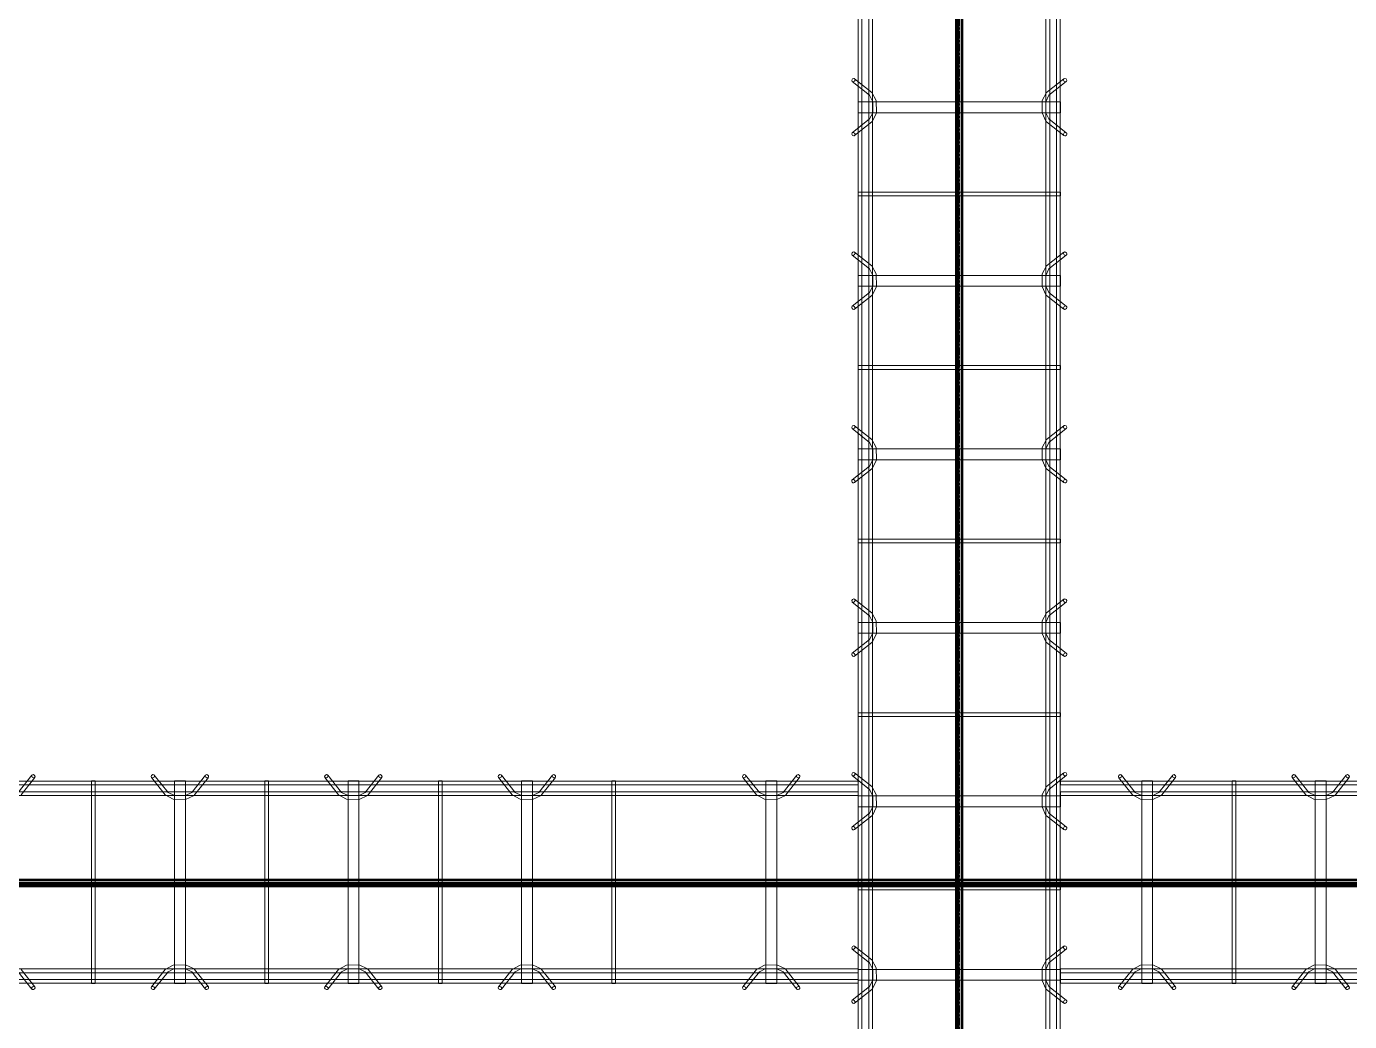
# Model space of a CAD drawing. Header units: inches. Extents: x -19229 to -222, y -6301 to 12387.
# Drawn here: x -2891.8 to -2800.3, y 9957.5 to 10026.3 of the extents above; entities that cross this region are included whole.
import ezdxf

# ---------------------------------------------------------------- set-up
doc = ezdxf.new("R2010")
doc.units = ezdxf.units.IN
doc.header["$MEASUREMENT"] = 0
doc.linetypes.add('Grid Line 1_2_', pattern=[0.8749999999999999, 0.4999999999999999, -0.125, 0.125, -0.125])
for name, color, linetype, lineweight in [('A-GENM', 13, 'Continuous', 9), ('S-BEAM', 12, 'Continuous', 9), ('S-GRID', 1, 'Continuous', 9)]:
    doc.layers.add(name, color=color, linetype=linetype, lineweight=lineweight)

# ---------------------------------------------------------------- blocks, each defined once
blk = doc.blocks.new('Dowel bar assembly - Dowel bar assembly-673744-SLAB ON GROUND JOINTS')
at = {"layer": 'S-BEAM'}
for p, q in [((245.2834581683238, 1.97939876462428), (2.447207204676197e-13, 1.979398764623488)), ((124.0238308313518, 2.232128414692044), (124.9734140118058, 1.032831218053898)), ((125.1750143772294, 1.192454968293835), (124.2254311967754, 2.39175216493198)), ((125.6250000000001, 1.989808066078422), (125.6250000000001, -12.01019193392155)), ((126.3750000000002, 1.989808066078422), (125.6250000000001, 1.989808066078422)), ((125.6250000000001, 1.989808066078422), (126.3750000000002, 1.989808066078422)), ((126.3750000000002, -12.01019193392155), (126.3750000000002, 1.989808066078422)), ((127.7607539373329, 2.391752164932002), (126.811170756879, 1.192454968293836)), ((127.0127711223026, 1.032831218053902), (127.9623543027565, 2.232128414692068)), ((131.8710937500002, 1.989808066077859), (131.8710937500001, -12.0101919339221)), ((132.1289062500003, 1.989808066077859), (131.8710937500002, 1.98980806607786)), ((131.8710937500002, 1.98980806607786), (132.1289062500003, 1.989808066077859)), ((132.1289062500003, -12.0101919339221), (132.1289062500003, 1.989808066077859)), ((136.0238308313518, 2.232128414692044), (136.9734140118058, 1.032831218053898)), ((137.1750143772294, 1.192454968293835), (136.2254311967754, 2.39175216493198)), ((137.6250000000001, 1.989808066078422), (137.6250000000001, -12.01019193392155)), ((138.3750000000002, 1.989808066078422), (137.6250000000001, 1.989808066078422)), ((137.6250000000001, 1.989808066078422), (138.3750000000002, 1.989808066078422)), ((138.3750000000002, -12.01019193392155), (138.3750000000002, 1.989808066078422)), ((139.7607539373329, 2.391752164932002), (138.811170756879, 1.192454968293836)), ((139.0127711223026, 1.032831218053902), (139.9623543027565, 2.232128414692068)), ((143.8710937500002, 1.989808066077859), (143.8710937500001, -12.0101919339221)), ((144.1289062500003, 1.989808066077859), (143.8710937500002, 1.98980806607786)), ((143.8710937500002, 1.98980806607786), (144.1289062500003, 1.989808066077859)), ((144.1289062500003, -12.0101919339221), (144.1289062500003, 1.989808066077859)), ((148.0238308313518, 2.232128414692044), (148.9734140118058, 1.032831218053898)), ((149.1750143772294, 1.192454968293835), (148.2254311967754, 2.39175216493198)), ((149.6250000000001, 1.989808066078422), (149.6250000000001, -12.01019193392155)), ((150.3750000000002, 1.989808066078422), (149.6250000000001, 1.989808066078422)), ((149.6250000000001, 1.989808066078422), (150.3750000000002, 1.989808066078422)), ((150.3750000000002, -12.01019193392155), (150.3750000000002, 1.989808066078422)), ((151.7607539373329, 2.391752164932002), (150.811170756879, 1.192454968293836)), ((151.0127711223026, 1.032831218053902), (151.9623543027565, 2.232128414692068)), ((155.8710937500002, 1.989808066077859), (155.8710937500002, -12.0101919339221)), ((156.1289062500003, 1.989808066077859), (155.8710937500002, 1.98980806607786)), ((155.8710937500002, 1.98980806607786), (156.1289062500003, 1.989808066077859)), ((156.1289062500003, -12.0101919339221), (156.1289062500003, 1.989808066077859)), ((160.0238308313518, 2.232128414692044), (160.9734140118058, 1.032831218053898)), ((161.1750143772294, 1.192454968293835), (160.2254311967754, 2.39175216493198)), ((161.6250000000001, 1.989808066078422), (161.6250000000001, -12.01019193392155)), ((162.3750000000002, 1.989808066078422), (161.6250000000001, 1.989808066078422)), ((161.6250000000001, 1.989808066078422), (162.3750000000002, 1.989808066078422)), ((162.3750000000002, -12.01019193392155), (162.3750000000002, 1.989808066078422)), ((163.7607539373329, 2.391752164932002), (162.811170756879, 1.192454968293836)), ((163.0127711223026, 1.032831218053902), (163.9623543027565, 2.232128414692068)), ((167.8710937500002, 1.989808066077859), (167.8710937500002, -12.0101919339221)), ((168.1289062500003, 1.989808066077859), (167.8710937500002, 1.98980806607786)), ((167.8710937500002, 1.98980806607786), (168.1289062500003, 1.989808066077859)), ((168.1289062500003, -12.0101919339221), (168.1289062500003, 1.989808066077859)), ((172.0238308313518, 2.232128414692044), (172.9734140118058, 1.032831218053898)), ((173.1750143772294, 1.192454968293835), (172.2254311967754, 2.39175216493198)), ((173.6250000000001, 1.989808066078422), (173.6250000000001, -12.01019193392155)), ((174.3750000000002, 1.989808066078422), (173.6250000000001, 1.989808066078422)), ((173.6250000000001, 1.989808066078422), (174.3750000000002, 1.989808066078422)), ((174.3750000000002, -12.01019193392155), (174.3750000000002, 1.989808066078422)), ((175.7607539373329, 2.391752164932002), (174.811170756879, 1.192454968293836)), ((175.0127711223026, 1.032831218053902), (175.9623543027565, 2.232128414692068)), ((179.8710937500002, 1.989808066077859), (179.8710937500002, -12.0101919339221)), ((180.1289062500003, 1.989808066077859), (179.8710937500002, 1.98980806607786)), ((179.8710937500002, 1.98980806607786), (180.1289062500003, 1.989808066077859)), ((180.1289062500003, -12.0101919339221), (180.1289062500003, 1.989808066077859)), ((184.0238308313518, 2.232128414692044), (184.9734140118058, 1.032831218053898)), ((185.1750143772294, 1.192454968293835), (184.2254311967754, 2.39175216493198)), ((185.6250000000001, 1.989808066078422), (185.6250000000001, -12.01019193392155)), ((186.3750000000002, 1.989808066078422), (185.6250000000001, 1.989808066078422)), ((185.6250000000001, 1.989808066078422), (186.3750000000002, 1.989808066078422)), ((186.3750000000002, -12.01019193392155), (186.3750000000002, 1.989808066078422)), ((187.7607539373329, 2.391752164932002), (186.811170756879, 1.192454968293836)), ((187.0127711223026, 1.032831218053902), (187.9623543027565, 2.232128414692068)), ((2.455537672068493e-13, 1.721586264623364), (245.2834581683238, 1.721586264624157)), ((245.2834581683238, 1.24584221491044), (4.160840088814935e-13, 1.245842214911232)), ((4.152509919578236e-13, 0.9880297149111088), (245.2834581683238, 0.9880297149103163)), ((245.2834581683238, -11.01476897958114), (4.160840088814935e-13, -11.01476897958035)), ((4.152509919578236e-13, -11.27258147958047), (245.2834581683238, -11.27258147958126)), ((245.2834581683238, -11.7419701324684), (2.455537672068493e-13, -11.74197013246761)), ((124.9734140118058, -11.0532150858986), (124.0238308313518, -12.25251228253675)), ((124.2254311967754, -12.41213603277668), (125.1750143772294, -11.21283883613854)), ((126.811170756879, -11.21283883613854), (127.7607539373329, -12.4121360327767)), ((127.9623543027565, -12.25251228253677), (127.0127711223026, -11.0532150858986)), ((136.9734140118058, -11.0532150858986), (136.0238308313518, -12.25251228253675)), ((136.2254311967754, -12.41213603277668), (137.1750143772294, -11.21283883613854)), ((138.811170756879, -11.21283883613854), (139.7607539373329, -12.4121360327767)), ((139.9623543027565, -12.25251228253677), (139.0127711223026, -11.0532150858986)), ((148.9734140118058, -11.0532150858986), (148.0238308313518, -12.25251228253675)), ((148.2254311967754, -12.41213603277668), (149.1750143772294, -11.21283883613854)), ((150.811170756879, -11.21283883613854), (151.7607539373329, -12.4121360327767)), ((151.9623543027565, -12.25251228253677), (151.0127711223026, -11.0532150858986)), ((160.9734140118058, -11.0532150858986), (160.0238308313518, -12.25251228253675)), ((160.2254311967754, -12.41213603277668), (161.1750143772294, -11.21283883613854)), ((162.811170756879, -11.21283883613854), (163.7607539373329, -12.4121360327767)), ((163.9623543027565, -12.25251228253677), (163.0127711223026, -11.0532150858986)), ((172.9734140118058, -11.0532150858986), (172.0238308313518, -12.25251228253675)), ((172.2254311967754, -12.41213603277668), (173.1750143772294, -11.21283883613854)), ((174.811170756879, -11.21283883613854), (175.7607539373329, -12.4121360327767)), ((175.9623543027565, -12.25251228253677), (175.0127711223026, -11.0532150858986)), ((184.9734140118058, -11.0532150858986), (184.0238308313518, -12.25251228253675)), ((184.2254311967754, -12.41213603277668), (185.1750143772294, -11.21283883613854)), ((186.811170756879, -11.21283883613854), (187.7607539373329, -12.4121360327767)), ((187.9623543027565, -12.25251228253677), (187.0127711223026, -11.0532150858986)), ((2.447207204676197e-13, -11.99978263246773), (245.2834581683238, -11.99978263246852)), ((126.3750000000002, -12.01019193392155), (125.6250000000001, -12.01019193392155)), ((125.6250000000001, -12.01019193392155), (126.3750000000002, -12.01019193392155)), ((132.1289062500003, -12.0101919339221), (131.8710937500001, -12.0101919339221)), ((131.8710937500001, -12.0101919339221), (132.1289062500003, -12.0101919339221)), ((138.3750000000002, -12.01019193392155), (137.6250000000001, -12.01019193392155)), ((137.6250000000001, -12.01019193392155), (138.3750000000002, -12.01019193392155)), ((144.1289062500003, -12.0101919339221), (143.8710937500001, -12.0101919339221)), ((143.8710937500001, -12.0101919339221), (144.1289062500003, -12.0101919339221)), ((150.3750000000002, -12.01019193392155), (149.6250000000001, -12.01019193392155)), ((149.6250000000001, -12.01019193392155), (150.3750000000002, -12.01019193392155)), ((156.1289062500003, -12.0101919339221), (155.8710937500002, -12.0101919339221)), ((155.8710937500002, -12.0101919339221), (156.1289062500003, -12.0101919339221)), ((162.3750000000002, -12.01019193392155), (161.6250000000001, -12.01019193392155)), ((161.6250000000001, -12.01019193392155), (162.3750000000002, -12.01019193392155)), ((168.1289062500003, -12.0101919339221), (167.8710937500002, -12.0101919339221)), ((167.8710937500002, -12.0101919339221), (168.1289062500003, -12.0101919339221)), ((174.3750000000002, -12.01019193392155), (173.6250000000001, -12.01019193392155)), ((173.6250000000001, -12.01019193392155), (174.3750000000002, -12.01019193392155)), ((180.1289062500003, -12.0101919339221), (179.8710937500002, -12.0101919339221)), ((179.8710937500002, -12.0101919339221), (180.1289062500003, -12.0101919339221)), ((186.3750000000002, -12.01019193392155), (185.6250000000001, -12.01019193392155)), ((185.6250000000001, -12.01019193392155), (186.3750000000002, -12.01019193392155))]:
    blk.add_line(p, q, dxfattribs=at)
at = {"layer": 'S-BEAM', "flags": 128}
for points in [[(124.9734140118058, 1.032831218053899), (125.5260458112437, 0.731072722575022), (126.3871754397748, 0.7151743701411607), (126.9720542983191, 0.9869724546816983), (127.0127711223026, 1.0328312180539)], [(125.1750143772294, 1.192454968293833), (125.6246908371177, 0.9723748868967974), (126.3817215352753, 0.9768169794434706), (126.811170756879, 1.192454968293836)], [(136.9734140118058, 1.032831218053899), (137.5260458112437, 0.731072722575022), (138.3871754397748, 0.7151743701411607), (138.9720542983191, 0.9869724546816983), (139.0127711223026, 1.0328312180539)], [(137.1750143772294, 1.192454968293833), (137.6246908371177, 0.9723748868967974), (138.3817215352753, 0.9768169794434706), (138.811170756879, 1.192454968293836)], [(148.9734140118057, 1.032831218053899), (149.5260458112437, 0.731072722575022), (150.3871754397748, 0.7151743701411607), (150.9720542983191, 0.9869724546816983), (151.0127711223026, 1.0328312180539)], [(149.1750143772294, 1.192454968293833), (149.6246908371177, 0.9723748868967974), (150.3817215352753, 0.9768169794434706), (150.811170756879, 1.192454968293836)], [(160.9734140118057, 1.032831218053899), (161.5260458112437, 0.731072722575022), (162.3871754397748, 0.7151743701411607), (162.9720542983191, 0.9869724546816983), (163.0127711223026, 1.0328312180539)], [(161.1750143772294, 1.192454968293833), (161.6246908371177, 0.9723748868967974), (162.3817215352753, 0.9768169794434706), (162.811170756879, 1.192454968293836)], [(172.9734140118057, 1.032831218053899), (173.5260458112437, 0.731072722575022), (174.3871754397748, 0.7151743701411607), (174.9720542983191, 0.9869724546816983), (175.0127711223026, 1.0328312180539)], [(173.1750143772294, 1.192454968293833), (173.6246908371177, 0.9723748868967974), (174.3817215352753, 0.9768169794434706), (174.811170756879, 1.192454968293836)], [(184.9734140118057, 1.032831218053899), (185.5260458112437, 0.731072722575022), (186.3871754397748, 0.7151743701411607), (186.9720542983191, 0.9869724546816983), (187.0127711223026, 1.0328312180539)], [(185.1750143772294, 1.192454968293833), (185.6246908371177, 0.9723748868967974), (186.3817215352753, 0.9768169794434706), (186.811170756879, 1.192454968293836)], [(124.9734140118058, -11.0532150858986), (125.5260458112437, -10.75145659041972), (126.3871754397748, -10.73555823798586), (126.9720542983191, -11.0073563225264), (127.0127711223026, -11.0532150858986)], [(136.9734140118058, -11.0532150858986), (137.5260458112437, -10.75145659041972), (138.3871754397748, -10.73555823798586), (138.9720542983191, -11.0073563225264), (139.0127711223026, -11.0532150858986)], [(148.9734140118057, -11.0532150858986), (149.5260458112437, -10.75145659041972), (150.3871754397748, -10.73555823798586), (150.9720542983191, -11.0073563225264), (151.0127711223026, -11.0532150858986)], [(160.9734140118057, -11.0532150858986), (161.5260458112437, -10.75145659041972), (162.3871754397748, -10.73555823798586), (162.9720542983191, -11.0073563225264), (163.0127711223026, -11.0532150858986)], [(172.9734140118057, -11.0532150858986), (173.5260458112437, -10.75145659041972), (174.3871754397748, -10.73555823798586), (174.9720542983191, -11.0073563225264), (175.0127711223026, -11.0532150858986)], [(184.9734140118057, -11.0532150858986), (185.5260458112437, -10.75145659041972), (186.3871754397748, -10.73555823798586), (186.9720542983191, -11.0073563225264), (187.0127711223026, -11.0532150858986)], [(125.1750143772294, -11.21283883613854), (125.6246908371177, -10.9927587547415), (126.3817215352753, -10.99720084728817), (126.811170756879, -11.21283883613854)], [(137.1750143772294, -11.21283883613854), (137.6246908371177, -10.9927587547415), (138.3817215352753, -10.99720084728817), (138.811170756879, -11.21283883613854)], [(149.1750143772294, -11.21283883613854), (149.6246908371177, -10.9927587547415), (150.3817215352753, -10.99720084728817), (150.811170756879, -11.21283883613854)], [(161.1750143772294, -11.21283883613854), (161.6246908371177, -10.9927587547415), (162.3817215352753, -10.99720084728817), (162.811170756879, -11.21283883613854)], [(173.1750143772294, -11.21283883613854), (173.6246908371177, -10.9927587547415), (174.3817215352753, -10.99720084728817), (174.811170756879, -11.21283883613854)], [(185.1750143772294, -11.21283883613854), (185.6246908371177, -10.9927587547415), (186.3817215352753, -10.99720084728817), (186.811170756879, -11.21283883613854)]]:
    blk.add_lwpolyline(points, dxfattribs=at)
at = {"layer": 'S-BEAM'}
for centre, major_axis, ratio, start_param, end_param in [((124.1246310140636, 2.311940289812012), (0.100800182711804, 0.07981187511996644), 0.8165278392140545, 5.709265385906933, 8.850858039496725), ((124.1246310140636, 2.311940289812012), (0.1008001827118043, 0.0798118751199665), 0.8165278392140471, 2.567672732317148, 5.709265385906931), ((127.8615541200447, 2.311940289812035), (-0.1008001827118044, 0.0798118751199648), 0.8165278392140632, 3.715512574862441, 6.857105228452236), ((127.8615541200447, 2.311940289812035), (-0.1008001827118041, 0.07981187511996587), 0.8165278392140574, 0.573919921272662, 3.715512574862441), ((136.1246310140636, 2.311940289812012), (0.1008001827117737, 0.07981187511998969), 0.8165278392140766, 5.709265385906604, 8.850858039496442), ((136.1246310140636, 2.311940289812012), (0.1008001827118347, 0.07981187511994325), 0.8165278392140249, 2.567672732317477, 5.709265385907213), ((139.8615541200447, 2.311940289812035), (-0.1008001827118347, 0.07981187511994156), 0.816527839214041, 3.715512574862111, 6.857105228451954), ((139.8615541200447, 2.311940289812035), (-0.1008001827117738, 0.0798118751199891), 0.8165278392140796, 0.5739199212729911, 3.715512574862723), ((148.1246310140636, 2.311940289812012), (0.1008001827118343, 0.0798118751199432), 0.8165278392140322, 5.709265385907263, 8.850858039497007), ((148.1246310140636, 2.311940289812012), (0.100800182711774, 0.07981187511998973), 0.8165278392140694, 2.567672732316818, 5.709265385906648), ((151.8615541200447, 2.311940289812035), (-0.1008001827118347, 0.07981187511994156), 0.816527839214041, 3.715512574862111, 6.857105228451954), ((151.8615541200447, 2.311940289812035), (-0.1008001827117738, 0.0798118751199891), 0.8165278392140796, 0.5739199212729911, 3.715512574862723), ((160.1246310140636, 2.311940289812012), (0.1008001827118343, 0.0798118751199432), 0.8165278392140322, 5.709265385907263, 8.850858039497007), ((160.1246310140636, 2.311940289812012), (0.100800182711774, 0.07981187511998973), 0.8165278392140694, 2.567672732316818, 5.709265385906648), ((163.8615541200447, 2.311940289812035), (-0.1008001827118347, 0.07981187511994156), 0.816527839214041, 3.715512574862111, 6.857105228451954), ((163.8615541200447, 2.311940289812035), (-0.1008001827117738, 0.0798118751199891), 0.8165278392140796, 0.5739199212729911, 3.715512574862723), ((172.1246310140636, 2.311940289812012), (0.1008001827118343, 0.0798118751199432), 0.8165278392140322, 5.709265385907263, 8.850858039497007), ((172.1246310140636, 2.311940289812012), (0.100800182711774, 0.07981187511998973), 0.8165278392140694, 2.567672732316818, 5.709265385906648), ((175.8615541200447, 2.311940289812035), (-0.1008001827118347, 0.07981187511994156), 0.816527839214041, 3.715512574862111, 6.857105228451954), ((175.8615541200447, 2.311940289812035), (-0.1008001827117738, 0.0798118751199891), 0.8165278392140796, 0.5739199212729911, 3.715512574862723), ((184.1246310140636, 2.311940289812012), (0.1008001827118343, 0.0798118751199432), 0.8165278392140322, 5.709265385907263, 8.850858039497007), ((184.1246310140636, 2.311940289812012), (0.100800182711774, 0.07981187511998973), 0.8165278392140694, 2.567672732316818, 5.709265385906648), ((187.8615541200447, 2.311940289812035), (-0.1008001827118347, 0.07981187511994156), 0.816527839214041, 3.715512574862111, 6.857105228451954), ((187.8615541200447, 2.311940289812035), (-0.1008001827117738, 0.0798118751199891), 0.8165278392140796, 0.5739199212729911, 3.715512574862723), ((124.1246310140636, -12.33232415765672), (-0.1008001827118025, 0.07981187511996946), 0.8165278392140511, 3.715512574862465, 6.857105228452264), ((124.1246310140636, -12.33232415765672), (-0.1008001827118025, 0.07981187511996946), 0.8165278392140511, 0.573919921272694, 3.715512574862466), ((127.8615541200447, -12.33232415765674), (0.1008001827118025, 0.07981187511996943), 0.8165278392140511, 5.709265385906903, 8.850858039496703), ((127.8615541200447, -12.33232415765674), (0.1008001827118031, 0.07981187511996729), 0.8165278392140629, 2.567672732317141, 5.709265385906912), ((136.1246310140636, -12.33232415765672), (-0.1008001827117722, 0.07981187511999269), 0.8165278392140733, 3.715512574862794, 6.857105228452546), ((136.1246310140636, -12.33232415765672), (-0.1008001827118329, 0.07981187511994622), 0.8165278392140289, 0.5739199212723645, 3.715512574862183), ((139.8615541200447, -12.33232415765674), (0.1008001827118329, 0.07981187511994621), 0.816527839214029, 5.709265385907233, 8.850858039496986), ((139.8615541200447, -12.33232415765674), (0.1008001827117728, 0.07981187511999054), 0.816527839214085, 2.567672732316811, 5.70926538590663), ((148.1246310140636, -12.33232415765672), (-0.1008001827118329, 0.07981187511994622), 0.8165278392140289, 3.715512574862135, 6.857105228451982), ((148.1246310140636, -12.33232415765672), (-0.1008001827117722, 0.07981187511999269), 0.8165278392140733, 0.573919921273023, 3.715512574862747), ((151.8615541200447, -12.33232415765674), (0.1008001827118329, 0.07981187511994621), 0.816527839214029, 5.709265385907233, 8.850858039496986), ((151.8615541200447, -12.33232415765674), (0.1008001827117728, 0.07981187511999054), 0.816527839214085, 2.567672732316811, 5.70926538590663), ((160.1246310140636, -12.33232415765672), (-0.1008001827118329, 0.07981187511994622), 0.8165278392140289, 3.715512574862135, 6.857105228451982), ((160.1246310140636, -12.33232415765672), (-0.1008001827117722, 0.07981187511999269), 0.8165278392140733, 0.573919921273023, 3.715512574862747), ((163.8615541200447, -12.33232415765674), (0.1008001827118329, 0.07981187511994621), 0.816527839214029, 5.709265385907233, 8.850858039496986), ((163.8615541200447, -12.33232415765674), (0.1008001827117728, 0.07981187511999054), 0.816527839214085, 2.567672732316811, 5.70926538590663), ((172.1246310140636, -12.33232415765672), (-0.1008001827118329, 0.07981187511994622), 0.8165278392140289, 3.715512574862135, 6.857105228451982), ((172.1246310140636, -12.33232415765672), (-0.1008001827117722, 0.07981187511999269), 0.8165278392140733, 0.573919921273023, 3.715512574862747), ((175.8615541200447, -12.33232415765674), (0.1008001827118329, 0.07981187511994621), 0.816527839214029, 5.709265385907233, 8.850858039496986), ((175.8615541200447, -12.33232415765674), (0.1008001827117728, 0.07981187511999054), 0.816527839214085, 2.567672732316811, 5.70926538590663), ((184.1246310140636, -12.33232415765672), (-0.1008001827118329, 0.07981187511994622), 0.8165278392140289, 3.715512574862135, 6.857105228451982), ((184.1246310140636, -12.33232415765672), (-0.1008001827117722, 0.07981187511999269), 0.8165278392140733, 0.573919921273023, 3.715512574862747), ((187.8615541200447, -12.33232415765674), (0.1008001827118329, 0.07981187511994621), 0.816527839214029, 5.709265385907233, 8.850858039496986), ((187.8615541200447, -12.33232415765674), (0.1008001827117728, 0.07981187511999054), 0.816527839214085, 2.567672732316811, 5.70926538590663)]:
    blk.add_ellipse(centre, major_axis=major_axis, ratio=ratio, start_param=start_param, end_param=end_param, dxfattribs=at)
blk = doc.blocks.new('Dowel bar assembly - Dowel bar assembly-673887-SLAB ON GROUND JOINTS')
at = {"layer": 'S-BEAM'}
for p, q in [((149.1036558160503, 1.979398764623969), (2.447207204676197e-13, 1.979398764623488)), ((2.447207204676197e-13, 1.979398764623488), (2.455537672068493e-13, 1.721586264623364)), ((2.455537672068493e-13, 1.721586264623364), (2.447207204676197e-13, 1.979398764623488)), ((4.023830831351839, 2.232128414692044), (4.973414011805787, 1.032831218053898)), ((5.17501437722939, 1.192454968293835), (4.225431196775443, 2.39175216493198)), ((5.625000000000129, 1.989808066078422), (5.625000000000129, -12.01019193392155)), ((6.375000000000252, 1.989808066078422), (5.625000000000129, 1.989808066078422)), ((5.625000000000129, 1.989808066078422), (6.375000000000252, 1.989808066078422)), ((6.375000000000252, -12.01019193392155), (6.375000000000252, 1.989808066078422)), ((7.760753937332957, 2.391752164932002), (6.811170756879012, 1.192454968293836)), ((7.012771122302615, 1.032831218053902), (7.962354302756562, 2.232128414692068)), ((11.87109375000015, 1.989808066077859), (11.87109375000013, -12.0101919339221)), ((12.12890625000027, 1.989808066077859), (11.87109375000015, 1.98980806607786)), ((11.87109375000015, 1.98980806607786), (12.12890625000027, 1.989808066077859)), ((12.12890625000025, -12.0101919339221), (12.12890625000027, 1.989808066077859)), ((16.02383083135183, 2.232128414692007), (16.97341401180579, 1.032831218053861)), ((17.17501437722939, 1.192454968293797), (16.22543119677544, 2.391752164931942)), ((17.62500000000013, 1.989808066078384), (17.62500000000013, -12.01019193392158)), ((18.37500000000025, 1.989808066078384), (17.62500000000013, 1.989808066078384)), ((17.62500000000013, 1.989808066078384), (18.37500000000025, 1.989808066078384)), ((18.37500000000025, -12.01019193392158), (18.37500000000025, 1.989808066078384)), ((19.76075393733296, 2.391752164931965), (18.81117075687901, 1.192454968293799)), ((19.01277112230261, 1.032831218053865), (19.96235430275656, 2.232128414692031)), ((2.455537672068493e-13, 1.721586264623364), (149.1036558160503, 1.721586264623846)), ((149.1036558160503, 1.245842214910751), (4.160840088814935e-13, 1.245842214911232)), ((4.152509919578236e-13, 0.9880297149111088), (4.160840088814935e-13, 1.245842214911232)), ((4.160840088814935e-13, 1.245842214911232), (4.152509919578236e-13, 0.9880297149111088)), ((4.152509919578236e-13, 0.9880297149111088), (149.1036558160503, 0.9880297149106271)), ((149.1036558160503, -11.01476897958083), (4.160840088814935e-13, -11.01476897958035)), ((4.152509919578236e-13, -11.27258147958047), (4.160840088814935e-13, -11.01476897958035)), ((4.160840088814935e-13, -11.01476897958035), (4.152509919578236e-13, -11.27258147958047)), ((4.152509919578236e-13, -11.27258147958047), (149.1036558160503, -11.27258147958095)), ((149.1036558160503, -11.74197013246809), (2.455537672068493e-13, -11.74197013246761)), ((2.447207204676197e-13, -11.99978263246773), (2.455537672068493e-13, -11.74197013246761)), ((2.455537672068493e-13, -11.74197013246761), (2.447207204676197e-13, -11.99978263246773)), ((4.973414011805787, -11.0532150858986), (4.023830831351839, -12.25251228253675)), ((4.225431196775443, -12.41213603277668), (5.175014377229391, -11.21283883613854)), ((6.811170756879012, -11.21283883613854), (7.760753937332957, -12.4121360327767)), ((7.962354302756562, -12.25251228253677), (7.012771122302617, -11.0532150858986)), ((16.97341401180578, -11.05321508589864), (16.02383083135183, -12.25251228253678)), ((16.22543119677544, -12.41213603277672), (17.17501437722939, -11.21283883613857)), ((18.81117075687901, -11.21283883613857), (19.76075393733296, -12.41213603277674)), ((19.96235430275656, -12.25251228253681), (19.01277112230261, -11.05321508589864)), ((2.447207204676197e-13, -11.99978263246773), (149.1036558160503, -11.99978263246821)), ((6.375000000000252, -12.01019193392155), (5.625000000000129, -12.01019193392155)), ((5.625000000000129, -12.01019193392155), (6.375000000000252, -12.01019193392155)), ((12.12890625000025, -12.0101919339221), (11.87109375000013, -12.0101919339221)), ((11.87109375000013, -12.0101919339221), (12.12890625000025, -12.0101919339221)), ((18.37500000000025, -12.01019193392158), (17.62500000000013, -12.01019193392158)), ((17.62500000000013, -12.01019193392158), (18.37500000000025, -12.01019193392158))]:
    blk.add_line(p, q, dxfattribs=at)
at = {"layer": 'S-BEAM', "flags": 128}
for points in [[(4.973414011805786, 1.032831218053899), (5.526045811243717, 0.731072722575022), (6.387175439774829, 0.7151743701411607), (6.972054298319106, 0.9869724546816983), (7.012771122302615, 1.0328312180539)], [(5.175014377229391, 1.192454968293833), (5.624690837117688, 0.9723748868967974), (6.381721535275308, 0.9768169794434706), (6.811170756879012, 1.192454968293836)], [(16.97341401180579, 1.032831218053862), (17.52604581124372, 0.7310727225749847), (18.38717543977483, 0.7151743701411234), (18.97205429831911, 0.986972454681661), (19.01277112230261, 1.032831218053863)], [(17.17501437722939, 1.192454968293795), (17.62469083711769, 0.9723748868967601), (18.38172153527531, 0.9768169794434333), (18.81117075687901, 1.192454968293799)], [(4.973414011805786, -11.0532150858986), (5.526045811243717, -10.75145659041972), (6.387175439774829, -10.73555823798586), (6.972054298319106, -11.0073563225264), (7.012771122302615, -11.0532150858986)], [(16.97341401180579, -11.05321508589864), (17.52604581124372, -10.75145659041976), (18.38717543977483, -10.7355582379859), (18.97205429831911, -11.00735632252644), (19.01277112230261, -11.05321508589864)], [(5.175014377229391, -11.21283883613854), (5.624690837117688, -10.9927587547415), (6.381721535275308, -10.99720084728817), (6.811170756879012, -11.21283883613854)], [(17.17501437722939, -11.21283883613857), (17.62469083711769, -10.99275875474154), (18.38172153527531, -10.99720084728821), (18.81117075687901, -11.21283883613857)]]:
    blk.add_lwpolyline(points, dxfattribs=at)
at = {"layer": 'S-BEAM'}
for centre, major_axis, ratio, start_param, end_param in [((4.124631014063641, 2.311940289812012), (0.1008001827118021, 0.07981187511996789), 0.8165278392140558, 5.709265385906917, 8.850858039496707), ((4.124631014063641, 2.311940289812012), (0.1008001827118006, 0.07981187511996878), 0.816527839214056, 2.567672732317119, 5.709265385906903), ((7.86155412004476, 2.311940289812035), (-0.1008001827118006, 0.07981187511996833), 0.81652783921406, 3.715512574862485, 6.857105228452279), ((7.86155412004476, 2.311940289812035), (-0.1008001827118022, 0.07981187511996732), 0.8165278392140588, 0.573919921272678, 3.715512574862458), ((16.12463101406364, 2.311940289811975), (0.100800182711804, 0.07981187511996644), 0.8165278392140545, 5.709265385906933, 8.850858039496725), ((16.12463101406364, 2.311940289811975), (0.1008001827118043, 0.0798118751199665), 0.8165278392140471, 2.567672732317148, 5.709265385906931), ((19.86155412004476, 2.311940289811998), (-0.1008001827118044, 0.0798118751199648), 0.8165278392140632, 3.715512574862441, 6.857105228452236), ((19.86155412004476, 2.311940289811998), (-0.1008001827118041, 0.07981187511996587), 0.8165278392140574, 0.573919921272662, 3.715512574862441), ((4.124631014063641, -12.33232415765672), (-0.1008001827118006, 0.07981187511997091), 0.8165278392140526, 3.715512574862481, 6.857105228452282), ((4.124631014063641, -12.33232415765672), (-0.1008001827117988, 0.07981187511997238), 0.8165278392140537, 0.5739199212727308, 3.7155125748625), ((7.86155412004476, -12.33232415765674), (0.1008001827117988, 0.0798118751199724), 0.8165278392140538, 5.709265385906867, 8.850858039496668), ((7.86155412004476, -12.33232415765674), (0.1008001827118012, 0.07981187511996941), 0.8165278392140581, 2.567672732317117, 5.709265385906886), ((16.12463101406364, -12.33232415765675), (-0.1008001827118025, 0.07981187511996946), 0.8165278392140511, 3.715512574862465, 6.857105228452264), ((16.12463101406364, -12.33232415765675), (-0.1008001827118025, 0.07981187511996946), 0.8165278392140511, 0.573919921272694, 3.715512574862466), ((19.86155412004476, -12.33232415765677), (0.1008001827118025, 0.07981187511996943), 0.8165278392140511, 5.709265385906903, 8.850858039496703), ((19.86155412004476, -12.33232415765677), (0.1008001827118031, 0.07981187511996729), 0.8165278392140629, 2.567672732317141, 5.709265385906912)]:
    blk.add_ellipse(centre, major_axis=major_axis, ratio=ratio, start_param=start_param, end_param=end_param, dxfattribs=at)
blk = doc.blocks.new('Dowel bar assembly - Dowel bar assembly-674113-SLAB ON GROUND JOINTS')
at = {"layer": 'S-BEAM'}
for p, q in [((148.8963441839504, 1.979398764623969), (2.447207204676197e-13, 1.979398764623488)), ((91.76075393733295, 2.391752164932002), (90.811170756879, 1.192454968293836)), ((91.0127711223026, 1.032831218053902), (91.96235430275655, 2.232128414692068)), ((95.87109375000018, 1.989808066077859), (95.87109375000016, -12.0101919339221)), ((96.1289062500003, 1.989808066077859), (95.87109375000018, 1.98980806607786)), ((95.87109375000018, 1.98980806607786), (96.1289062500003, 1.989808066077859)), ((96.12890625000028, -12.0101919339221), (96.1289062500003, 1.989808066077859)), ((100.0238308313518, 2.232128414692044), (100.9734140118058, 1.032831218053898)), ((101.1750143772294, 1.192454968293835), (100.2254311967754, 2.39175216493198)), ((101.6250000000001, 1.989808066078422), (101.6250000000001, -12.01019193392155)), ((102.3750000000002, 1.989808066078422), (101.6250000000001, 1.989808066078422)), ((101.6250000000001, 1.989808066078422), (102.3750000000002, 1.989808066078422)), ((102.3750000000002, -12.01019193392155), (102.3750000000002, 1.989808066078422)), ((103.7607539373329, 2.391752164932002), (102.811170756879, 1.192454968293836)), ((103.0127711223026, 1.032831218053902), (103.9623543027565, 2.232128414692068)), ((107.8710937500002, 1.989808066077859), (107.8710937500002, -12.0101919339221)), ((108.1289062500003, 1.989808066077859), (107.8710937500002, 1.98980806607786)), ((107.8710937500002, 1.98980806607786), (108.1289062500003, 1.989808066077859)), ((108.1289062500003, -12.0101919339221), (108.1289062500003, 1.989808066077859)), ((112.0238308313518, 2.232128414692044), (112.9734140118058, 1.032831218053898)), ((113.1750143772294, 1.192454968293835), (112.2254311967754, 2.39175216493198)), ((113.6250000000001, 1.989808066078422), (113.6250000000001, -12.01019193392155)), ((114.3750000000002, 1.989808066078422), (113.6250000000001, 1.989808066078422)), ((113.6250000000001, 1.989808066078422), (114.3750000000002, 1.989808066078422)), ((114.3750000000002, -12.01019193392155), (114.3750000000002, 1.989808066078422)), ((115.7607539373329, 2.391752164932002), (114.811170756879, 1.192454968293836)), ((115.0127711223026, 1.032831218053902), (115.9623543027565, 2.232128414692068)), ((119.8710937500002, 1.989808066077859), (119.8710937500002, -12.0101919339221)), ((120.1289062500003, 1.989808066077859), (119.8710937500002, 1.98980806607786)), ((119.8710937500002, 1.98980806607786), (120.1289062500003, 1.989808066077859)), ((120.1289062500003, -12.0101919339221), (120.1289062500003, 1.989808066077859)), ((124.0238308313518, 2.232128414692044), (124.9734140118058, 1.032831218053898)), ((125.1750143772294, 1.192454968293835), (124.2254311967754, 2.39175216493198)), ((125.6250000000001, 1.989808066078422), (125.6250000000001, -12.01019193392155)), ((126.3750000000002, 1.989808066078422), (125.6250000000001, 1.989808066078422)), ((125.6250000000001, 1.989808066078422), (126.3750000000002, 1.989808066078422)), ((126.3750000000002, -12.01019193392155), (126.3750000000002, 1.989808066078422)), ((127.7607539373329, 2.391752164932002), (126.811170756879, 1.192454968293836)), ((127.0127711223026, 1.032831218053902), (127.9623543027565, 2.232128414692068)), ((131.8710937500002, 1.989808066077859), (131.8710937500001, -12.0101919339221)), ((132.1289062500003, 1.989808066077859), (131.8710937500002, 1.98980806607786)), ((131.8710937500002, 1.98980806607786), (132.1289062500003, 1.989808066077859)), ((132.1289062500003, -12.0101919339221), (132.1289062500003, 1.989808066077859)), ((140.9201750153022, 2.23212841469155), (141.8697581957562, 1.032831218053404)), ((142.0713585611798, 1.192454968293341), (141.1217753807258, 2.391752164931485)), ((142.5213441839505, 1.989808066077926), (142.5213441839505, -12.01019193392204)), ((143.2713441839506, 1.989808066077926), (142.5213441839505, 1.989808066077926)), ((142.5213441839505, 1.989808066077926), (143.2713441839506, 1.989808066077926)), ((143.2713441839506, -12.01019193392204), (143.2713441839506, 1.989808066077926)), ((144.6570981212833, 2.391752164931508), (143.7075149408294, 1.192454968293342)), ((143.909115306253, 1.032831218053408), (144.8586984867069, 2.232128414691574)), ((148.8963441839504, 1.979398764623969), (148.8963441839504, 1.721586264623845)), ((148.8963441839504, 1.721586264623845), (148.8963441839504, 1.979398764623969)), ((2.455537672068493e-13, 1.721586264623364), (148.8963441839504, 1.721586264623845)), ((148.8963441839504, 1.245842214910751), (4.160840088814935e-13, 1.245842214911232)), ((4.152509919578236e-13, 0.9880297149111088), (148.8963441839504, 0.9880297149106277)), ((148.8963441839504, 0.9880297149106277), (148.8963441839504, 1.245842214910751)), ((148.8963441839504, 1.245842214910751), (148.8963441839504, 0.9880297149106277)), ((148.8963441839504, -11.01476897958083), (4.160840088814935e-13, -11.01476897958035)), ((4.152509919578236e-13, -11.27258147958047), (148.8963441839504, -11.27258147958095)), ((148.8963441839504, -11.74197013246809), (2.455537672068493e-13, -11.74197013246761)), ((90.811170756879, -11.21283883613854), (91.76075393733295, -12.4121360327767)), ((91.96235430275655, -12.25251228253677), (91.0127711223026, -11.0532150858986)), ((100.9734140118058, -11.0532150858986), (100.0238308313518, -12.25251228253675)), ((100.2254311967754, -12.41213603277668), (101.1750143772294, -11.21283883613854)), ((102.811170756879, -11.21283883613854), (103.7607539373329, -12.4121360327767)), ((103.9623543027565, -12.25251228253677), (103.0127711223026, -11.0532150858986)), ((112.9734140118058, -11.0532150858986), (112.0238308313518, -12.25251228253675)), ((112.2254311967754, -12.41213603277668), (113.1750143772294, -11.21283883613854)), ((114.811170756879, -11.21283883613854), (115.7607539373329, -12.4121360327767)), ((115.9623543027565, -12.25251228253677), (115.0127711223026, -11.0532150858986)), ((124.9734140118058, -11.0532150858986), (124.0238308313518, -12.25251228253675)), ((124.2254311967754, -12.41213603277668), (125.1750143772294, -11.21283883613854)), ((126.811170756879, -11.21283883613854), (127.7607539373329, -12.4121360327767)), ((127.9623543027565, -12.25251228253677), (127.0127711223026, -11.0532150858986)), ((141.8697581957562, -11.0532150858991), (140.9201750153022, -12.25251228253724)), ((141.1217753807258, -12.41213603277718), (142.0713585611798, -11.21283883613903)), ((143.7075149408294, -11.21283883613903), (144.6570981212833, -12.4121360327772)), ((144.8586984867069, -12.25251228253726), (143.909115306253, -11.0532150858991)), ((148.8963441839504, -11.27258147958095), (148.8963441839504, -11.01476897958083)), ((148.8963441839504, -11.01476897958083), (148.8963441839504, -11.27258147958095)), ((148.8963441839504, -11.99978263246821), (148.8963441839504, -11.74197013246809)), ((148.8963441839504, -11.74197013246809), (148.8963441839504, -11.99978263246821)), ((2.447207204676197e-13, -11.99978263246773), (148.8963441839504, -11.99978263246821)), ((96.12890625000028, -12.0101919339221), (95.87109375000016, -12.0101919339221)), ((95.87109375000016, -12.0101919339221), (96.12890625000028, -12.0101919339221)), ((102.3750000000002, -12.01019193392155), (101.6250000000001, -12.01019193392155)), ((101.6250000000001, -12.01019193392155), (102.3750000000002, -12.01019193392155)), ((108.1289062500003, -12.0101919339221), (107.8710937500002, -12.0101919339221)), ((107.8710937500002, -12.0101919339221), (108.1289062500003, -12.0101919339221)), ((114.3750000000002, -12.01019193392155), (113.6250000000001, -12.01019193392155)), ((113.6250000000001, -12.01019193392155), (114.3750000000002, -12.01019193392155)), ((120.1289062500003, -12.0101919339221), (119.8710937500002, -12.0101919339221)), ((119.8710937500002, -12.0101919339221), (120.1289062500003, -12.0101919339221)), ((126.3750000000002, -12.01019193392155), (125.6250000000001, -12.01019193392155)), ((125.6250000000001, -12.01019193392155), (126.3750000000002, -12.01019193392155)), ((132.1289062500003, -12.0101919339221), (131.8710937500001, -12.0101919339221)), ((131.8710937500001, -12.0101919339221), (132.1289062500003, -12.0101919339221)), ((143.2713441839506, -12.01019193392204), (142.5213441839505, -12.01019193392204)), ((142.5213441839505, -12.01019193392204), (143.2713441839506, -12.01019193392204))]:
    blk.add_line(p, q, dxfattribs=at)
at = {"layer": 'S-BEAM', "flags": 128}
for points in [[(100.9734140118058, 1.032831218053899), (101.5260458112437, 0.731072722575022), (102.3871754397748, 0.7151743701411607), (102.9720542983191, 0.9869724546816983), (103.0127711223026, 1.0328312180539)], [(101.1750143772294, 1.192454968293833), (101.6246908371177, 0.9723748868967974), (102.3817215352753, 0.9768169794434706), (102.811170756879, 1.192454968293836)], [(112.9734140118058, 1.032831218053899), (113.5260458112437, 0.731072722575022), (114.3871754397748, 0.7151743701411607), (114.9720542983191, 0.9869724546816983), (115.0127711223026, 1.0328312180539)], [(113.1750143772294, 1.192454968293833), (113.6246908371177, 0.9723748868967974), (114.3817215352753, 0.9768169794434706), (114.811170756879, 1.192454968293836)], [(124.9734140118058, 1.032831218053899), (125.5260458112437, 0.731072722575022), (126.3871754397748, 0.7151743701411607), (126.9720542983191, 0.9869724546816983), (127.0127711223026, 1.0328312180539)], [(125.1750143772294, 1.192454968293833), (125.6246908371177, 0.9723748868967974), (126.3817215352753, 0.9768169794434706), (126.811170756879, 1.192454968293836)], [(141.8697581957562, 1.032831218053405), (142.4223899951941, 0.7310727225745277), (143.2835196237252, 0.7151743701406664), (143.8683984822695, 0.986972454681204), (143.909115306253, 1.032831218053406)], [(142.0713585611798, 1.192454968293339), (142.5210350210681, 0.9723748868963031), (143.2780657192257, 0.9768169794429763), (143.7075149408294, 1.192454968293342)], [(100.9734140118058, -11.0532150858986), (101.5260458112437, -10.75145659041972), (102.3871754397748, -10.73555823798586), (102.9720542983191, -11.0073563225264), (103.0127711223026, -11.0532150858986)], [(112.9734140118058, -11.0532150858986), (113.5260458112437, -10.75145659041972), (114.3871754397748, -10.73555823798586), (114.9720542983191, -11.0073563225264), (115.0127711223026, -11.0532150858986)], [(124.9734140118058, -11.0532150858986), (125.5260458112437, -10.75145659041972), (126.3871754397748, -10.73555823798586), (126.9720542983191, -11.0073563225264), (127.0127711223026, -11.0532150858986)], [(141.8697581957562, -11.0532150858991), (142.4223899951941, -10.75145659042022), (143.2835196237252, -10.73555823798636), (143.8683984822695, -11.0073563225269), (143.909115306253, -11.0532150858991)], [(101.1750143772294, -11.21283883613854), (101.6246908371177, -10.9927587547415), (102.3817215352753, -10.99720084728817), (102.811170756879, -11.21283883613854)], [(113.1750143772294, -11.21283883613854), (113.6246908371177, -10.9927587547415), (114.3817215352753, -10.99720084728817), (114.811170756879, -11.21283883613854)], [(125.1750143772294, -11.21283883613854), (125.6246908371177, -10.9927587547415), (126.3817215352753, -10.99720084728817), (126.811170756879, -11.21283883613854)], [(142.0713585611798, -11.21283883613903), (142.5210350210681, -10.992758754742), (143.2780657192257, -10.99720084728867), (143.7075149408294, -11.21283883613903)]]:
    blk.add_lwpolyline(points, dxfattribs=at)
at = {"layer": 'S-BEAM'}
for centre, major_axis, ratio, start_param, end_param in [((91.86155412004474, 2.311940289812035), (-0.1008001827118044, 0.0798118751199648), 0.8165278392140632, 3.715512574862441, 6.857105228452236), ((91.86155412004474, 2.311940289812035), (-0.1008001827118041, 0.07981187511996587), 0.8165278392140574, 0.573919921272662, 3.715512574862441), ((100.1246310140636, 2.311940289812012), (0.100800182711804, 0.07981187511996644), 0.8165278392140545, 5.709265385906933, 8.850858039496725), ((100.1246310140636, 2.311940289812012), (0.1008001827118043, 0.0798118751199665), 0.8165278392140471, 2.567672732317148, 5.709265385906931), ((103.8615541200447, 2.311940289812035), (-0.1008001827118044, 0.0798118751199648), 0.8165278392140632, 3.715512574862441, 6.857105228452236), ((103.8615541200447, 2.311940289812035), (-0.1008001827118041, 0.07981187511996587), 0.8165278392140574, 0.573919921272662, 3.715512574862441), ((112.1246310140636, 2.311940289812012), (0.100800182711804, 0.07981187511996644), 0.8165278392140545, 5.709265385906933, 8.850858039496725), ((112.1246310140636, 2.311940289812012), (0.1008001827118043, 0.0798118751199665), 0.8165278392140471, 2.567672732317148, 5.709265385906931), ((115.8615541200447, 2.311940289812035), (-0.1008001827118044, 0.0798118751199648), 0.8165278392140632, 3.715512574862441, 6.857105228452236), ((115.8615541200447, 2.311940289812035), (-0.1008001827118041, 0.07981187511996587), 0.8165278392140574, 0.573919921272662, 3.715512574862441), ((124.1246310140636, 2.311940289812012), (0.100800182711804, 0.07981187511996644), 0.8165278392140545, 5.709265385906933, 8.850858039496725), ((124.1246310140636, 2.311940289812012), (0.1008001827118043, 0.0798118751199665), 0.8165278392140471, 2.567672732317148, 5.709265385906931), ((127.8615541200447, 2.311940289812035), (-0.1008001827118044, 0.0798118751199648), 0.8165278392140632, 3.715512574862441, 6.857105228452236), ((127.8615541200447, 2.311940289812035), (-0.1008001827118041, 0.07981187511996587), 0.8165278392140574, 0.573919921272662, 3.715512574862441), ((141.020975198014, 2.311940289811518), (0.1008001827117737, 0.07981187511998969), 0.8165278392140766, 5.709265385906604, 8.850858039496442), ((141.020975198014, 2.311940289811518), (0.1008001827118347, 0.07981187511994325), 0.8165278392140249, 2.567672732317477, 5.709265385907213), ((144.7578983039951, 2.311940289811541), (-0.1008001827118347, 0.07981187511994156), 0.816527839214041, 3.715512574862111, 6.857105228451954), ((144.7578983039951, 2.311940289811541), (-0.1008001827117738, 0.0798118751199891), 0.8165278392140796, 0.5739199212729911, 3.715512574862723), ((91.86155412004474, -12.33232415765674), (0.1008001827118025, 0.07981187511996943), 0.8165278392140511, 5.709265385906903, 8.850858039496703), ((91.86155412004474, -12.33232415765674), (0.1008001827118031, 0.07981187511996729), 0.8165278392140629, 2.567672732317141, 5.709265385906912), ((100.1246310140636, -12.33232415765672), (-0.1008001827118025, 0.07981187511996946), 0.8165278392140511, 3.715512574862465, 6.857105228452264), ((100.1246310140636, -12.33232415765672), (-0.1008001827118025, 0.07981187511996946), 0.8165278392140511, 0.573919921272694, 3.715512574862466), ((103.8615541200447, -12.33232415765674), (0.1008001827118025, 0.07981187511996943), 0.8165278392140511, 5.709265385906903, 8.850858039496703), ((103.8615541200447, -12.33232415765674), (0.1008001827118031, 0.07981187511996729), 0.8165278392140629, 2.567672732317141, 5.709265385906912), ((112.1246310140636, -12.33232415765672), (-0.1008001827118025, 0.07981187511996946), 0.8165278392140511, 3.715512574862465, 6.857105228452264), ((112.1246310140636, -12.33232415765672), (-0.1008001827118025, 0.07981187511996946), 0.8165278392140511, 0.573919921272694, 3.715512574862466), ((115.8615541200447, -12.33232415765674), (0.1008001827118025, 0.07981187511996943), 0.8165278392140511, 5.709265385906903, 8.850858039496703), ((115.8615541200447, -12.33232415765674), (0.1008001827118031, 0.07981187511996729), 0.8165278392140629, 2.567672732317141, 5.709265385906912), ((124.1246310140636, -12.33232415765672), (-0.1008001827118025, 0.07981187511996946), 0.8165278392140511, 3.715512574862465, 6.857105228452264), ((124.1246310140636, -12.33232415765672), (-0.1008001827118025, 0.07981187511996946), 0.8165278392140511, 0.573919921272694, 3.715512574862466), ((127.8615541200447, -12.33232415765674), (0.1008001827118025, 0.07981187511996943), 0.8165278392140511, 5.709265385906903, 8.850858039496703), ((127.8615541200447, -12.33232415765674), (0.1008001827118031, 0.07981187511996729), 0.8165278392140629, 2.567672732317141, 5.709265385906912), ((141.020975198014, -12.33232415765721), (-0.1008001827117722, 0.07981187511999269), 0.8165278392140733, 3.715512574862794, 6.857105228452546), ((141.020975198014, -12.33232415765721), (-0.1008001827118329, 0.07981187511994622), 0.8165278392140289, 0.5739199212723645, 3.715512574862183), ((144.7578983039951, -12.33232415765723), (0.1008001827118329, 0.07981187511994621), 0.816527839214029, 5.709265385907233, 8.850858039496986), ((144.7578983039951, -12.33232415765723), (0.1008001827117728, 0.07981187511999054), 0.816527839214085, 2.567672732316811, 5.70926538590663)]:
    blk.add_ellipse(centre, major_axis=major_axis, ratio=ratio, start_param=start_param, end_param=end_param, dxfattribs=at)

msp = doc.modelspace()

# ---------------------------------------------------------------- linework, layer by layer
at = {"layer": 'A-GENM'}
for p, q in [((-2827.58036202029, 9901.18939611054), (-2827.580362020291, 10146.50785095536)), ((-2827.520587073403, 10146.50785095536), (-2827.520587073402, 9901.18939611054)), ((-2827.520587073403, 10146.50785095536), (-2827.520587073402, 9901.18939611054)), ((-2827.502727451258, 10146.50785095536), (-2827.502727451256, 9901.18939611054)), ((-2827.49348186919, 9901.18939611054), (-2827.493481869192, 10146.50785095536)), ((-2827.481216994662, 9901.18939611054), (-2827.481216994664, 10146.50785095536)), ((-2827.481216994664, 10146.50785095536), (-2827.481216994662, 9901.18939611054)), ((-2827.415847300157, 9901.18939611054), (-2827.415847300158, 10146.50785095536)), ((-2827.367176755251, 9901.18939611054), (-2827.367176755253, 10146.50785095536)), ((-2827.280296604153, 10146.50785095536), (-2827.280296604151, 9901.18939611054)), ((-2827.166256364741, 9901.18939611054), (-2827.166256364742, 10146.50785095536)), ((-2827.166256364741, 9901.18939611054), (-2827.166256364742, 10146.50785095536)), ((-2827.158686450932, 9901.18939611054), (-2827.158686450934, 10146.50785095536)), ((-2827.157166185378, 9901.18939611054), (-2827.15716618538, 10146.50785095536)), ((-2827.126886286002, 10146.50785095536), (-2827.126886286001, 9901.18939611054)), ((-2827.126886286002, 10146.50785095536), (-2827.126886286001, 9901.18939611054)), ((-2827.071806299833, 9901.18939611054), (-2827.071806299835, 10146.50785095536)), ((-2827.070286034279, 9901.18939611054), (-2827.070286034281, 10146.50785095536)), ((-1943.13623667971, 9967.327197149578), (-3819.323736679698, 9967.327197149565)), ((-1943.13623667971, 9967.325676884024), (-3819.323736679698, 9967.325676884011)), ((-3819.323736679698, 9967.270596897846), (-1943.136236679711, 9967.270596897859)), ((-3819.323736679698, 9967.270596897846), (-1943.136236679711, 9967.270596897859)), ((-1943.13623667971, 9967.24031699848), (-3819.323736679698, 9967.240316998466)), ((-1943.13623667971, 9967.238796732925), (-3819.323736679698, 9967.238796732912)), ((-1943.136236679711, 9967.231226819118), (-3819.323736679698, 9967.231226819105)), ((-1943.136236679711, 9967.231226819118), (-3819.323736679698, 9967.231226819105)), ((-3819.323736679698, 9967.117186579693), (-1943.13623667971, 9967.117186579706)), ((-1943.13623667971, 9967.030306428605), (-3819.323736679698, 9967.030306428594)), ((-1943.13623667971, 9966.9816358837), (-3819.323736679698, 9966.981635883687)), ((-1943.136236679711, 9966.916266189197), (-3819.323736679698, 9966.916266189184)), ((-3819.323736679698, 9966.916266189184), (-1943.136236679711, 9966.916266189197)), ((-1943.13623667971, 9966.904001314666), (-3819.323736679698, 9966.904001314655)), ((-3819.323736679698, 9966.894755732588), (-1943.13623667971, 9966.894755732601)), ((-3819.323736679698, 9966.876896110445), (-1943.136236679711, 9966.876896110458)), ((-3819.323736679698, 9966.876896110445), (-1943.136236679711, 9966.876896110458)), ((-1943.13623667971, 9966.817121163567), (-3819.323736679698, 9966.817121163554))]:
    msp.add_line(p, q, dxfattribs=at)
at = {"layer": 'S-GRID', "linetype": 'Grid Line 1_2_', "lineweight": 30}
msp.add_line((-2827.323736679716, 9772.610295093402), (-2827.323736679695, 12288.55504933347), dxfattribs=at)

# ---------------------------------------------------------------- block references
at = {"layer": 'S-BEAM', "rotation": 269.9999999999998}
msp.add_blockref('Dowel bar assembly - Dowel bar assembly-673744-SLAB ON GROUND JOINTS', (-2822.313544745795, 10146.72285427885), dxfattribs=at)
at = {"layer": 'S-BEAM'}
for name, p in [('Dowel bar assembly - Dowel bar assembly-674113-SLAB ON GROUND JOINTS', (-2983.220080863657, 9972.142261115207)), ('Dowel bar assembly - Dowel bar assembly-673887-SLAB ON GROUND JOINTS', (-2820.323736679708, 9972.142261115207))]:
    msp.add_blockref(name, p, dxfattribs=at)

doc.saveas('drawing.dxf')
